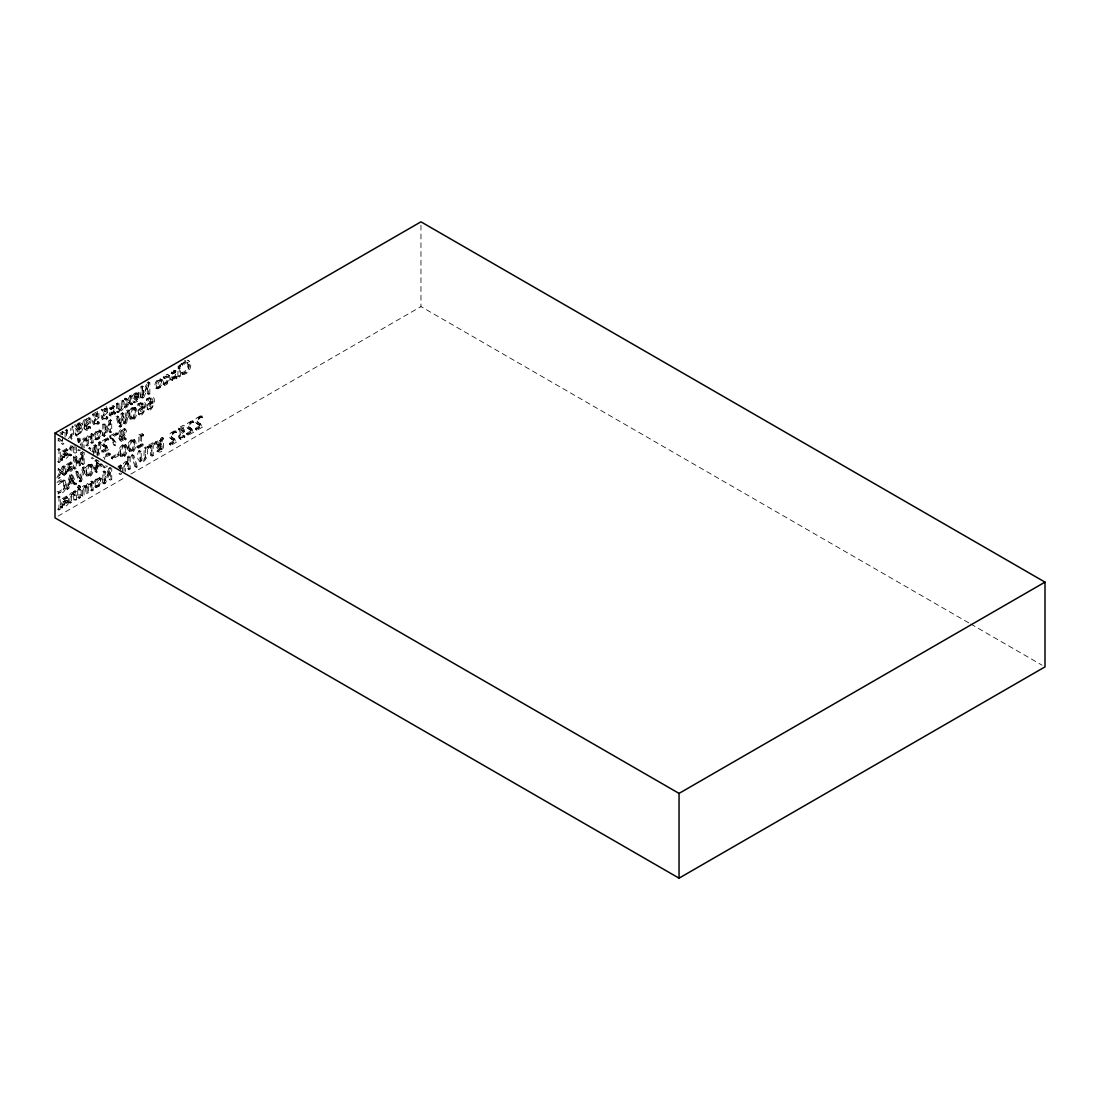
<?xml version="1.0" encoding="UTF-8"?>
<svg xmlns="http://www.w3.org/2000/svg" width="1100" height="1100" viewBox="0 0 1100 1100"><rect width="100%" height="100%" fill="white"/><g stroke="black" fill="none" stroke-linecap="round" stroke-linejoin="round"><path stroke-width="0.75" stroke-dasharray="5 3.75" d="M72.188 433.207L70.18 438.625M145.667 454.163C144.801 464.461 134.255 463.196 138.545 451.055L139.782 450.34L141.103 451.11L141.377 460.295A2.104 1.21 -60 0 0 142.257 460.776C147.936 458.865 144.733 451.082 145.667 446.957L146.988 447.714C148.761 452.072 146.506 465.011 139.384 461.244M104.486 459.291L104.541 458.576A3.438 1.994 -60 0 1 105.339 456.5L110.192 453.558L110.192 454.891L106.384 456.72L105.985 459.223M134.296 396.495L134.667 394.515L136.483 393.03L138.834 395.409L135.616 397.251L134.296 396.495L137.5 394.639L138.834 395.409M135.616 397.251L136.469 394.57L138.311 393.938M60.596 459.924L62.219 451.096L66.523 448.607L67.843 449.377L67.843 450.629C63.346 450.931 63.25 455.909 67.911 453.475C70.056 456.252 65.367 460.721 62.769 457.669L62.604 458.315A1.513 0.866 -60 0 1 61.586 459.607L60.596 459.924L62.92 460.364A1.513 0.866 -60 0 0 63.924 459.071L64.102 458.425M61.93 460.694L63.552 451.866L67.843 449.377M60.596 507.457L62.219 498.616L66.523 496.127L67.843 496.897L67.843 498.163C63.346 498.451 63.25 503.429 67.911 500.995C70.056 503.772 65.367 508.241 62.769 505.189L62.604 505.835A1.513 0.866 -60 0 1 61.586 507.127L60.596 507.457L62.92 507.897A1.513 0.866 -60 0 0 63.924 506.605L64.102 505.959M65.051 473.206L66.674 464.365L70.964 461.876L72.297 462.646L72.297 463.911C67.787 464.2 67.705 469.178 72.366 466.744C74.511 469.521 69.809 473.99 67.224 470.938L67.045 471.584A1.513 0.866 -60 0 1 66.041 472.876L65.051 473.206L67.361 473.646A1.513 0.866 -60 0 0 68.379 472.354L68.544 471.707M61.93 508.214L63.552 499.386L67.843 496.897M66.371 473.962L67.994 465.135L72.297 462.646M82.885 442.544L84.906 438.886L87.354 439.244L90.062 436.026L91.823 436.672L91.823 435.091L90.489 434.321L90.489 435.902L91.823 436.672M82.885 490.064L84.906 486.406L87.354 486.777L90.062 483.56L91.823 484.192L91.823 482.611L90.489 481.855L90.489 483.422L91.823 484.192M70.414 449.817L70.977 447.631L73.219 445.761M70.414 497.337L72.49 493.598L75.047 493.873C69.864 488.964 67.361 499.18 69.094 502.604L70.414 503.374L71.734 502.618C71.184 500.748 70.909 492.264 75.047 495.261C69.919 490.256 69.039 500.156 70.414 503.374M122.361 406.12L120.285 409.874L117.728 409.585C122.911 414.507 125.414 404.277 123.681 400.854L122.361 400.084L121.041 400.854C121.578 402.71 121.853 411.207 117.728 408.21C122.856 413.215 123.723 403.301 122.361 400.084M124.218 466.276L126.294 462.522L128.851 462.811C123.777 458.013 121.055 467.981 122.897 471.543M163.474 438.199L158.62 441.65L158.565 443.974C160.517 442.668 163.653 444.482 159.885 444.744L159.404 442.709L162.085 440.22L160.751 439.45L157.946 442.764L157.96 444.868L159.858 445.761C154.797 449.185 158.771 455.565 163.474 449.652L163.474 438.199L162.14 437.429L157.3 440.88L156.626 444.111L158.331 445.473M92.386 451.976L93.569 445.349L94.916 444.565L96.25 445.335L98.12 453.296L96.786 452.526L98.821 442.31L100.169 441.526L101.502 442.296L98.945 455.221L97.611 454.451L96.223 455.263L94.394 447.494L95.728 448.25L94.848 453.172M93.527 452.402L94.394 447.494M93.129 456.046L94.889 446.105L96.25 445.335M119.377 423.514L121.151 413.572L122.499 412.803L123.833 413.559L125.703 421.52L124.369 420.764L126.404 410.547L127.751 409.764L129.085 410.534L126.527 423.445L125.139 424.256L123.805 423.486L121.976 415.717L123.31 416.487L121.564 426.319L120.161 427.13L118.828 426.36L116.05 416.515L117.205 415.855L118.525 416.625L120.711 424.284L119.377 423.514L117.205 415.855M118.828 426.36L120.23 425.549L121.976 415.717M120.711 424.284L122.471 414.342L123.833 413.559M137.569 395.752L136.441 398.97L133.004 400.868L133.004 402.078L134.324 402.834L137.363 401.473A4.716 2.723 -60 0 0 139.219 399.245C145.214 389.235 128.233 391.683 134.296 399.163L138.889 396.509L137.569 395.752L132.976 398.393M138.889 396.509L136.345 400.978L134.324 401.638L133.004 400.868M97.611 454.451L100.169 441.526M98.12 453.296L100.141 443.08L101.502 442.296M123.805 423.486L125.208 422.689L127.751 409.764M125.703 421.52L127.724 411.317L129.085 410.534M78.127 463.114L80.877 452.664L82.83 451.55L82.83 462.99L84.15 463.76L84.15 452.306L82.198 453.434L79.461 463.884L78.127 463.114L75.309 455.881L73.562 456.899L73.562 468.339L74.883 469.109L76.203 468.353L76.203 459.03L74.883 458.274L77.605 465.245L78.939 466.001L80.3 465.217L82.954 455.125L81.62 454.355L78.966 464.461L77.605 465.245M79.516 478.679L82.583 467.527L83.985 466.716L85.319 467.486L81.565 481.099L80.245 481.855L78.911 481.099L75.323 471.721L76.546 471.006L77.88 471.776L80.836 479.435L79.516 478.679L76.546 471.006M78.911 481.099L80.245 480.329L83.985 466.716M80.836 479.435L83.903 468.297L85.319 467.486M65.945 488.579L69.823 474.897L71.211 474.086L72.531 474.856L76.464 484.041L75.157 484.784L73.838 484.027L72.751 481.484L68.544 483.904L67.471 487.699L65.945 488.579L67.279 489.349L68.791 488.469L69.877 484.674L74.071 482.254L75.157 484.784M67.279 489.349L71.142 475.668L72.531 474.856M68.956 482.46L70.648 476.561L71.968 477.317L73.659 481.277L70.276 483.23L68.956 482.46L72.339 480.507L73.659 481.277M70.276 483.23L71.968 477.317M87.354 439.244L86.02 438.487L87.34 436.067L89.389 435.215L91.3 436.191M87.354 486.777L86.02 486.007L87.34 483.587L89.389 482.749L91.3 483.725M111.733 420.544L110.412 419.774L109.037 420.571L104.046 432.3L105.366 433.056L110.358 421.341L111.733 420.544L111.733 431.998L110.536 432.685L109.203 431.915L109.203 423.074L110.536 423.844L105.531 435.572L104.156 436.37L102.836 435.6L102.836 424.146L104.046 423.459L105.366 424.215L105.366 433.056M102.836 435.6L104.211 434.803L109.203 423.074M109.037 468.091L104.046 479.82L105.366 480.59L110.358 468.861L109.037 468.091L110.412 467.308L110.536 480.205L111.733 479.518L111.733 468.064M102.836 483.12L104.211 482.336L109.203 470.607L110.536 471.364L105.531 483.092L104.156 483.89L102.836 483.12L102.836 471.68L104.046 470.979L105.366 471.749L105.366 480.59M143.468 395.23L143.468 386.389L142.257 387.076L140.938 386.32L140.938 397.76L142.257 398.53L143.632 397.732L148.624 386.004L147.304 385.248L147.304 394.089L148.624 394.845L149.834 394.158L149.834 382.704L148.459 383.501L143.468 395.23L142.134 394.46L146.506 384.203M140.938 397.76L142.299 396.976L147.304 385.248M65.367 466.207L63.8 467.101L61.682 471.57L60.349 470.8L62.48 466.345L64.047 465.438L65.367 466.207L62.686 471.817L65.45 474.554L64.13 475.324L60.679 472.45L58.492 477.043L59.812 477.812L62.013 473.22L60.679 472.45M132.66 395.67L131.093 396.578L128.975 401.033L127.655 400.263L129.772 395.808L131.34 394.9L132.66 395.67L129.979 401.28L132.743 404.016L131.422 404.786L127.971 401.913L125.785 406.505L124.218 407.413L125.551 408.183L127.119 407.275L129.305 402.683L127.971 401.913M56.925 477.95L59.661 472.23L57.984 470.36M65.45 474.554L61.352 471.047L64.047 465.438M61.682 471.57L58.424 468.683L57.145 469.425L60.995 473L58.245 478.72L59.812 477.812M124.218 407.413L126.954 401.692L124.438 398.888L125.73 398.145L128.975 401.033M132.743 404.016L128.659 400.51L131.34 394.9M125.551 408.183L128.287 402.462L124.438 398.888M84.398 419.513C80.245 423.981 84.741 434.665 90.502 428.34L90.502 427.047L89.183 426.277L85.484 428.23L84.411 424.957C88.976 429.55 94.394 418.344 88.275 417.079M70.84 438.639L71.968 436.37L72.188 426.002L73.521 426.772L73.466 435.091L71.5 439.381M159.858 445.761L158.537 445.005L156.255 448.388L156.31 450.615L158.235 451.935M114.029 411.606C106.975 417.175 114.084 409.255 113.823 406.203L112.516 405.735L109.684 407.467L109.684 408.732L111.017 409.502C120.01 402.71 102.52 422.496 115.363 413.765L115.363 412.362L114.029 411.606L114.029 412.995C101.186 421.74 118.676 401.94 109.684 408.732M115.363 412.362L112.585 414.618L110.839 413.834M175.519 376.104C168.465 381.672 175.574 373.752 175.312 370.7L174.006 370.232L171.188 371.965L171.188 373.23L172.507 374C181.5 367.207 164.01 386.994 176.853 378.263L176.853 376.86L175.519 376.104L175.519 377.493C162.69 386.237 180.166 366.438 171.188 373.23M176.853 376.86L174.075 379.115L172.329 378.331M80.039 424.504L76.203 426.69L74.883 425.92C76.629 422.111 82.032 423.913 81.029 427.941L78.636 426.731L76.711 427.556A3.85 2.228 -60 0 0 75.199 429.357C73.233 448.154 92.152 420.888 77.096 422.881M137.94 405.35C139.686 401.541 145.09 403.356 144.086 407.385L141.694 406.175L139.769 407A3.85 2.228 -60 0 0 138.256 408.801C137.968 430.348 155.444 393.484 137.94 404.03L137.94 405.35L139.26 406.12L143.096 403.947M146.616 400.345C148.363 396.536 153.766 398.337 152.762 402.38L150.37 401.156L148.431 401.981A3.85 2.228 -60 0 0 146.933 403.783C146.644 425.329 164.12 388.465 146.616 399.011L146.616 400.345L147.936 401.115L151.772 398.942M96.415 413.339L96.415 416.364C89.567 418.385 92.895 429.894 99.069 423.514L99.069 422.152L97.749 421.382L94.999 423.252L93.775 421.63L95.507 418.22L97.584 416.914L98.904 417.684L98.904 412.115L97.584 411.345L92.565 414.246L92.565 415.566L93.885 416.336L97.749 414.109L96.415 413.339L92.565 415.566M99.069 422.152L96.319 424.022L94.339 423.143M105.091 408.334L105.091 411.359C98.244 413.366 101.571 424.875 107.745 418.495L107.745 417.134L106.425 416.377L103.675 418.248L102.451 416.625L104.184 413.215L106.246 411.909L107.58 412.679L107.58 407.11L102.561 409.998L101.241 409.228L101.241 410.561L102.561 411.331L106.425 409.104L105.091 408.334L101.241 410.561M107.745 417.134L104.995 419.018L103.001 418.138M184.772 436.026L182.022 437.91L180.936 437.25L181.569 433.909L184.607 431.571L184.607 426.002L183.288 425.232L178.269 428.134L178.269 429.454L179.589 430.224L183.452 427.996L182.119 427.226L182.119 430.251C175.271 432.259 178.599 443.768 184.772 437.388L184.772 436.026L183.452 435.27L180.702 437.14L179.616 436.48L180.249 433.139L183.288 430.801M188.279 362.697L185.79 362.876L182.641 365.502L181.321 364.732C189.434 354.351 192.583 374.11 182.627 373.244L181.308 372.474L181.308 373.862L182.627 374.632C189.214 374.701 194.452 362.931 187.344 360.112M90.502 427.047L87.78 429.055L85.484 428.23M124.644 437.484L120.959 439.436L119.886 436.164C125.166 441.265 130.034 427.433 122.567 428.381C115.294 430.664 118.36 446.889 125.978 439.546L125.978 438.254L124.644 437.484L123.53 439.697L120.175 440.743M125.978 438.254L123.241 440.248L120.959 439.436M163.295 377.809L166.403 376.131L168.066 377.094L168.671 379.074L167.324 382.8L164.532 384.092L163.213 383.336L163.213 384.643L165.729 385.055L168.671 382.759A5.211 3.011 -60 0 0 169.922 380.064L169.62 375.911A4.317 2.489 -60 0 0 168.053 375.334L164.615 377.3L164.615 378.579L163.295 377.809L163.295 376.544L166.733 374.578A4.317 2.489 -60 0 1 168.3 375.155L168.603 379.294A5.211 3.011 -60 0 1 167.351 381.989L163.213 384.643M164.615 378.579L168.066 377.094M76.203 426.69L77.426 424.325L80.823 423.184M139.26 406.12L140.484 403.769L143.88 402.614M147.936 401.115L149.16 398.75L152.556 397.609M89.183 426.277L88.055 428.491L84.714 429.536M111.017 409.502L111.017 408.237L112.791 406.959L115.142 406.973L112.159 414.604M182.641 365.502L182.641 363.976L185.762 361.68L189.379 361.171M172.507 374L172.507 372.735L174.295 371.442L176.646 371.47L173.649 379.101M57.076 482.474C67.595 471.474 69.891 494.326 58.396 493.886L58.396 492.498C64.46 492.607 66.921 483.849 63.814 479.655M71.156 445.308L69.094 449.047L69.094 455.084L70.414 455.854L71.734 455.084L71.968 448.071L74.498 447.246M68.475 438.666L70.648 435.614L70.785 428.257M58.877 482.336C67.595 476.74 65.642 493.639 57.819 493.075M97.749 421.382L97.749 422.744L93.335 424.572M106.425 416.377L106.425 417.739L102.011 419.567M183.452 435.27L183.452 436.631L179.039 438.46M94.806 486.777C103.909 488.001 101.282 469.109 94.394 481.236C90.695 493.982 108.886 483.134 99.88 477.428M101.2 478.184C96.8 477.235 93.473 484.248 96.14 487.534M97.584 411.345L97.749 417.134L95.356 419.072L93.761 422.4L94.669 425.342M106.246 406.34L106.425 412.115L104.032 414.067L102.438 417.395L103.345 420.337M67.843 450.629L66.523 449.873C54.862 455.661 73.948 449.336 65.051 457.6L64.295 457.49L64.295 455.317L66.99 454.768L66 457.339L62.769 457.669M68.736 468.586L70.936 467.775L71.61 468.641L70.455 470.621L68.736 470.759L67.416 470.002L69.575 469.494L70.111 467.28L67.416 467.816L68.736 468.586L68.736 470.759M67.843 498.163L66.523 497.393C54.862 503.181 73.948 496.87 65.051 505.134L64.295 505.01L64.295 502.837L66.99 502.288L66 504.873L62.769 505.189M59.909 433.098L62.604 431.544L63.924 432.3L63.924 435.572M65.079 437.36L65.079 430.114L66.302 429.399L67.636 430.169L67.636 437.442M149.834 382.704L148.514 381.947L147.125 382.745L148.459 383.501M60.349 434.06L62.535 434.321M61.229 433.868L63.924 432.3M65.079 430.114L66.399 430.87L67.636 430.169M72.105 427.584L73.521 426.772M92.565 414.246L93.885 415.002L98.904 412.115M180.551 364.98L177.897 366.493L180.551 368.019L180.551 376.42L179.231 377.19L177.897 376.42L177.897 368.019L180.551 366.493L180.551 364.98L179.218 364.21L179.231 377.19M119.611 410.809L119.047 410.355L119.047 411.922L117.728 412.692L116.407 411.922L116.407 403.521L117.728 402.765L119.047 403.521L119.047 408.966M119.047 403.521L117.728 404.291L116.407 403.521M123.681 400.854L122.361 401.61L121.041 400.854M125.771 399.644L127.05 398.901M180.551 368.019L179.231 368.789L177.897 368.019M62.535 440.014L59.524 441.169L57.612 440.289L60.583 439.601M61.215 443.795L62.604 442.984L63.924 443.754L62.535 444.551L61.215 443.795L61.215 440.756M116.407 411.922L117.728 411.166L119.047 411.922M130.089 404.016L131.422 403.26M147.304 394.089L148.514 393.388L149.834 394.158M177.897 376.42L179.218 375.664L180.551 376.42M60.266 449.487L58.946 448.731L57.626 449.487L58.946 450.257L60.266 449.487L60.266 461.711L58.946 462.467L57.626 461.697L58.946 460.941L60.266 461.711M80.328 441.719L77.688 440.192L77.688 438.68L79.008 437.91L80.328 438.68L80.328 440.206L77.688 441.719L79.008 442.489L80.328 441.719L80.328 445.087M77.688 440.192L80.328 438.68M105.366 424.215L104.156 424.916L102.836 424.146M116.05 416.515L117.384 417.285L118.525 416.625M90.489 434.321L91.809 433.565L93.142 434.335L93.142 442.736L91.823 443.493L90.489 442.723L90.489 437.099C85.621 434.39 87.436 444.194 87.354 446.078L88.674 445.308C88.316 443.493 87.615 435.174 91.823 437.855L91.823 443.493M91.823 435.091L93.142 434.335M69.094 455.084L70.414 454.328L71.734 455.084M73.714 446.971L73.714 452.416L75.034 451.646L76.367 452.416L76.367 445.692M82.885 448.649C82.981 446.765 81.153 436.989 86.02 439.67L86.02 445.308L87.354 444.538L88.674 445.308M90.489 442.723L91.809 441.966L93.142 442.736M109.203 431.915L110.412 431.228L111.733 431.998M73.714 452.416L75.047 453.172L76.367 452.416M90.942 448.388L89.609 447.631L88.468 448.291L89.787 449.047L90.942 448.388L91.809 451.454M109.684 436.04L116.05 432.369L117.37 433.125L117.37 434.569L112.269 437.511L109.684 436.04L113.946 445.019L115.28 445.789L116.792 444.909L116.243 442.915L112.269 437.511M117.37 434.569L116.05 433.799L110.935 436.741L116.792 444.909M73.562 456.899L74.883 457.655L76.629 456.651L79.461 463.884M117.37 433.125L111.004 436.81L115.28 445.789M58.465 470.181L59.758 469.439M72.297 463.911L70.964 463.141C63.47 466.414 68.241 465.822 72.366 466.744M101.819 450.684L106.123 448.209L107.456 448.965L103.139 451.454L101.819 450.684L101.819 452.031L103.139 452.788L109.051 449.391L109.051 448.044C104.431 446.944 100.004 439.615 107.47 439.092L108.804 439.862L108.804 438.515L107.47 437.745L102.616 440.701A3.438 1.994 -60 0 0 101.819 442.777L102.19 445.06L107.456 448.965M62.796 474.554L64.13 473.784M73.562 468.339L74.883 467.582L76.203 468.353M81.62 454.355L81.62 463.691L82.83 462.99M92.647 457.325L91.245 458.136L92.579 458.893L93.968 458.095M101.819 452.031L107.718 448.621L109.051 449.391M113.946 445.019L115.473 444.152M81.62 463.691L82.954 464.461L84.15 463.76M93.844 469.232L95.177 468.462L96.498 469.232L95.177 470.002L93.844 469.232L93.844 467.981L95.177 468.751L96.498 467.981L95.177 467.225L95.177 460.254L96.415 459.539L102.204 464.791L102.204 465.946L97.735 468.518L96.415 467.748L100.87 465.176L102.204 465.946M75.323 471.721L76.642 472.491L77.88 471.776M95.177 460.254L96.498 461.024L97.735 460.309L102.204 464.791M111.251 457.27L117.205 453.832L118.525 454.603L118.525 455.744L112.571 459.181L111.251 457.27L112.571 458.04L118.525 454.603M93.844 467.981L95.177 467.225M96.319 466.551L99.578 464.681L100.911 465.438L97.652 467.321L96.319 466.551L96.319 461.464L100.911 465.438M111.251 458.411L117.205 454.987L118.525 455.744M143.481 444.207L141.501 445.349L140.167 444.579L142.147 443.438L143.481 445.349L138.188 448.401L136.854 447.645L136.854 446.49L138.847 445.349L140.167 446.119L140.167 435.531L143.481 434.569L143.481 435.737L141.501 436.315L138.847 434.761L138.847 445.349M73.838 484.027L75.144 483.271L76.464 484.041M95.177 468.462L95.177 471.707L96.415 470.993L97.735 471.763L97.735 468.518M103.208 467.06L104.541 467.83L104.541 466.496L103.208 465.726L103.208 467.06L106.164 465.355M136.854 447.645L142.147 444.579L143.481 445.349M136.854 446.49L138.188 447.26L140.167 446.119M95.177 471.707L96.498 472.478L97.735 471.763M104.541 467.83L107.484 466.125M60.266 497.021L58.946 496.251L57.626 497.007L58.946 497.777L60.266 497.021L60.266 509.231L58.946 509.987L57.626 509.231L58.946 508.461L60.266 509.231M127.517 462.055L127.517 456.651L128.838 455.895L130.171 456.665L130.171 468.875L128.851 469.631L127.517 468.875L127.517 463.43C122.705 460.377 124.08 470.429 124.218 472.312M77.688 486.2L79.008 485.43L80.328 486.2L80.328 487.726L77.688 489.239L77.688 497.64L79.008 498.41L80.328 497.654L80.328 489.252L77.688 487.726L77.688 486.2L80.328 487.726M131.45 455.152L133.815 455.317L137.39 466.991L136.345 467.596L135.025 466.826L131.45 455.152L133.815 455.317M139.782 457.627L140.058 459.539A2.104 1.21 -60 0 0 140.938 460.02L143.949 457.229L144.251 447.769L145.667 446.957M151.814 446.146L148.294 448.168L146.974 447.411L146.974 446.188L155.416 441.32L156.736 442.09L156.736 443.3L153.23 445.335L151.896 444.565L151.896 454.795L150.494 455.606L150.494 445.376L151.814 446.146L151.814 456.376L150.494 455.606M130.171 456.665L128.851 457.421L127.517 456.651M146.974 447.411L150.494 445.376M151.896 444.565L155.416 442.53L156.736 443.3M77.688 487.726L80.328 486.2M105.366 471.749L104.156 472.436L102.836 471.68M141.103 451.11L139.879 451.825L138.545 451.055M146.988 447.714L145.585 448.525L144.251 447.769M146.974 446.188L148.294 446.957L156.736 442.09M178.269 429.454L184.607 426.002M73.164 492.663L73.714 493.116L73.714 491.535L75.034 490.779L76.367 491.535L76.367 499.936L75.047 500.706L73.714 499.936L73.714 494.491M90.489 481.855L91.809 481.085L93.142 481.855L93.142 490.256L91.823 491.013L90.489 490.256L90.489 484.619C85.621 481.91 87.436 491.728 87.354 493.598L88.674 492.828C88.316 491.013 87.615 482.707 91.823 485.389L91.823 491.013M118.044 466.194A3.259 1.884 -60 0 1 118.566 466.441L120.34 467.734L119.006 466.964L119.006 465.382L120.326 464.626L121.646 465.396L121.646 468.751M76.367 491.535L75.047 492.305L73.714 491.535M80.328 489.252L79.008 490.009L77.688 489.239M91.823 482.611L93.142 481.855M121.646 465.396L120.34 466.152L119.006 465.382M159.404 450.299L159.115 448.209L162.085 445.06L160.751 444.29L158.386 446.339L157.644 448.993L159.789 450.34L162.085 449.24L162.14 437.429M162.085 449.24L160.751 448.47L158.084 449.529M169.4 443.355L173.704 440.866L175.037 441.636L170.734 444.125L169.4 443.355L169.4 444.689L170.734 445.459L176.633 442.049L176.633 440.715C172.136 439.368 167.475 432.438 175.051 431.764L176.385 432.52L176.385 431.172L175.051 430.416L170.197 433.359A3.438 1.994 -60 0 0 169.414 435.435L169.785 437.731L175.037 441.636M186.752 433.331L191.056 430.856L192.39 431.612L188.072 434.101L186.752 433.331L186.752 434.679L188.072 435.435L193.985 432.039L193.985 430.691C189.365 429.591 184.938 422.263 192.404 421.74L193.738 422.51L193.738 421.163L192.404 420.393L187.55 423.349A3.438 1.994 -60 0 0 186.752 425.425L187.124 427.707L192.39 431.612M195.429 428.326L199.732 425.837L201.066 426.607L196.749 429.096L195.429 428.326L195.429 429.674L196.749 430.43L202.647 427.02L202.647 425.686C198.165 424.339 193.504 417.409 201.08 416.735L202.4 417.505L202.4 416.158L201.08 415.388L196.226 418.344A3.438 1.994 -60 0 0 195.429 420.406L195.8 422.703L201.066 426.607M69.094 502.604L70.414 501.848L71.734 502.618M73.714 499.936L75.034 499.18L76.367 499.936M77.688 497.64L79.008 496.884L80.328 497.654M86.845 486.296C81.661 482.474 80.231 492.401 81.565 495.413L82.885 494.643L84.219 495.413C83.861 493.584 83.146 485.306 87.354 487.96C81.977 482.996 81.881 493.309 82.885 496.169L84.219 495.413M85.47 486.791L86.02 492.828L87.354 492.071L88.674 492.828M90.489 490.256L91.809 489.486L93.142 490.256M109.203 470.607L109.203 479.449L110.412 478.748L111.733 479.518M127.517 468.875L128.838 468.105L130.171 468.875M169.4 444.689L175.299 441.279L176.633 442.049M186.752 434.679L192.651 431.269L193.985 432.039M195.429 429.674L201.327 426.264L202.647 427.02M151.814 456.376L153.23 455.565L153.23 445.335M135.025 466.826L137.39 466.991M57.97 516.161L124.919 477.51M130.873 474.072L420.956 306.597L969.224 623.136M107.58 412.679L104.211 415.566L104.335 418.908M98.904 417.684L95.535 420.585L95.659 423.913M184.442 360.91L185.542 360.374M133.004 402.078L136.042 400.703A4.716 2.723 -60 0 0 137.899 398.475L138.903 394.694L138.009 392.081M138.847 434.761L142.147 433.799L143.481 434.569M140.167 435.545L143.481 435.737M202.4 416.158L197.546 419.1A3.438 1.994 -60 0 0 196.762 421.176L197.739 423.995M193.738 421.163L188.87 424.119A3.438 1.994 -60 0 0 188.086 426.181L189.062 429.014M108.804 438.515L103.936 441.471A3.438 1.994 -60 0 0 103.152 443.534L104.129 446.366M176.385 431.172L171.531 434.129A3.438 1.994 -60 0 0 170.734 436.205L171.71 439.024M110.192 453.558L107.552 453.007L104.005 455.744A3.438 1.994 -60 0 0 103.221 457.806M163.213 383.336C166.54 383.336 168.713 378.386 166.403 376.131M181.308 372.474C186.367 372.707 189.53 365.915 186.959 361.928M57.062 491.728C62.123 491.961 65.285 485.169 62.714 481.181M181.308 373.862C187.316 373.546 191.661 365.255 188.059 360.401M202.4 417.505C198.742 416.598 196.157 422.675 200.324 423.651M193.738 422.51C190.066 421.616 187.481 427.694 191.647 428.656L190.327 427.886M176.385 432.52C172.728 431.626 170.142 437.704 174.295 438.666M108.804 439.862C105.132 438.969 102.561 445.046 106.714 446.009L105.394 445.239M110.192 454.891L107.552 454.204L105.655 455.207L104.926 459.044M158.537 445.005L157.011 444.703M72.614 446.243L70.469 447.947L70.414 455.854M58.41 438.598L59.524 438.817M58.699 438.79L60.857 439.587M157.094 387.021C163.281 386.54 159.129 374.853 156.406 383.199C155.031 392.934 166.911 383.295 159.596 379.995M96.099 438.089C102.286 437.607 98.12 425.92 95.397 434.266C94.036 444.001 105.902 434.362 98.601 431.062M96.099 485.609C102.286 485.127 98.12 473.44 95.397 481.786C94.036 491.521 105.902 481.882 98.601 478.582M160.93 380.765L158.111 382.745L158.414 387.791M99.921 431.819L97.116 433.799L97.419 438.845M99.921 479.353L97.116 481.319L97.419 486.379M156.915 451.165L162.14 448.882L163.474 449.652M150.782 402.325L147.936 404.058L147.551 407.385L149.847 408.953L152.13 406.945L152.556 403.535L150.782 402.325L150.81 406.175L147.936 407.99M152.103 403.081L149.256 404.814L149.256 408.76M142.106 407.33L139.26 409.062L138.875 412.39L141.185 413.957L143.454 411.95L143.88 408.554L142.106 407.33L142.134 411.18L139.26 413.009M143.426 408.1L140.58 409.832L140.58 413.765M79.049 427.886L76.203 429.619L75.831 432.96L78.127 434.527L80.41 432.506L80.823 429.11L79.049 427.886L79.076 431.75L76.203 433.565M80.369 428.656L77.536 430.389L77.536 434.335M85.03 424.27L87.862 422.538L88.248 419.127L87.285 418.316L85.002 420.351L84.576 423.803L87.01 425.164L89.183 423.294L89.581 419.884L87.876 418.509M120.491 435.476L123.338 433.744L123.723 430.334L122.76 429.522L120.478 431.558L120.051 435.009L122.471 436.356L124.657 434.5L125.042 431.09L123.338 429.715M84.411 424.957C88.083 426.649 91.341 419.884 88.77 417.299M130.103 419.224L132.137 418.962A3.836 2.214 -60 0 0 134.118 416.886C141.295 393.841 118.03 417.684 133.471 419.732A3.836 2.214 -60 0 0 135.438 417.656C137.06 414.411 138.353 408.499 134.104 406.739M129.195 451.426L131.244 451.165A3.836 2.214 -60 0 0 133.21 449.089C140.387 426.044 117.123 449.886 132.564 451.935A3.836 2.214 -60 0 0 134.53 449.859C136.153 446.627 137.459 440.701 133.196 438.941M120.532 456.431L122.567 456.184A3.836 2.214 -60 0 0 124.534 454.107C131.711 431.062 108.446 454.891 123.887 456.94A3.836 2.214 -60 0 0 125.868 454.864C127.476 451.632 128.782 445.706 124.52 443.96M86.57 476.039L88.605 475.791A3.836 2.214 -60 0 0 90.571 473.715C97.749 450.67 74.484 474.499 89.925 476.547A3.836 2.214 -60 0 0 91.905 474.471C93.514 471.24 94.82 465.314 90.558 463.567M135.424 407.509C130.089 407.426 128.301 416.515 131.436 419.98M134.53 439.711C129.181 439.643 127.394 448.731 130.529 452.183M125.854 444.716C120.505 444.647 118.718 453.736 121.853 457.201M91.891 464.324C86.542 464.255 84.755 473.344 87.89 476.809M124.671 430.471L121.797 432.314L121.825 436.246M89.196 419.279L86.336 421.107L86.35 425.04M67.224 470.938C69.836 472.244 72.82 468.078 71.032 465.987M86.845 438.763C81.661 434.954 80.231 444.881 81.565 447.879M86.02 439.67L87.354 440.44C83.146 437.772 83.861 446.064 84.219 447.879M65.134 480.425L61.531 480.934L58.41 483.23L58.41 484.756L61.545 482.13L64.047 481.951M155.815 388.19C164.904 389.428 162.291 370.521 155.403 382.649C151.69 395.395 169.881 384.546 160.875 378.84M94.806 439.244C103.909 440.481 101.282 421.575 94.394 433.703C90.695 446.449 108.886 435.6 99.88 429.894M162.209 379.61C157.795 378.647 154.468 385.66 157.135 388.96M101.2 430.664C96.8 429.715 93.473 436.728 96.14 440.014M147.029 409.214C152.625 409.942 154.811 400.111 151.222 396.839M138.353 414.219C143.949 414.961 146.135 405.116 142.56 401.857M75.295 434.789C80.891 435.518 83.078 425.672 79.502 422.414M127.517 463.43L128.851 464.2C124.713 461.203 124.988 469.686 125.537 471.543M125.565 429.275C120.037 428.505 117.755 438.364 121.509 441.499M90.09 418.069C84.562 417.299 82.294 427.158 86.034 430.293M198.234 422.538L200.97 424.339L201.327 426.264M172.219 437.566L174.941 439.368L175.299 441.279M130.859 417.876L132.124 417.821A2.159 1.251 -60 0 0 133.375 416.433C137.775 397.059 122.774 416.845 133.458 418.591A2.159 1.251 -60 0 0 134.695 417.189L135.369 410.493L133.361 408.072M129.951 450.079L131.23 450.038A2.159 1.251 -60 0 0 132.468 448.635C136.881 429.261 121.88 449.047 132.55 450.794A2.159 1.251 -60 0 0 133.787 449.391L134.461 442.695L132.454 440.275M121.275 455.084L122.554 455.043A2.159 1.251 -60 0 0 123.791 453.64C128.205 434.266 113.204 454.053 123.874 455.812A2.159 1.251 -60 0 0 125.111 454.41L125.785 447.714L123.777 445.28M87.312 474.691L88.591 474.65A2.159 1.251 -60 0 0 89.829 473.248C94.243 453.874 79.241 473.66 89.911 475.42A2.159 1.251 -60 0 0 91.149 474.018L91.823 467.321L89.815 464.888M134.681 408.842C130.611 408.829 130.708 415.924 132.179 418.646M133.787 441.045C129.704 441.045 129.8 448.14 131.271 450.849M125.111 446.05C121.027 446.05 121.137 453.145 122.595 455.854M91.149 465.658C87.065 465.658 87.175 472.752 88.632 475.461M119.391 468.27L120.34 469.013L119.006 468.243M196.419 423.239L199.939 425.054M187.742 428.244L191.262 430.059M170.39 438.254L173.91 440.082M102.809 445.596L106.329 447.411M66.99 454.768L65.161 453.736L62.961 454.547L64.295 455.317M66.99 502.288L65.161 501.27L62.961 502.067L64.295 502.837M139.343 392.837L135.877 393.882L134.296 399.163M970.709 623.989L1042.03 665.17M182.641 363.976L181.321 363.22L181.321 364.732M179.218 365.736L180.551 366.493M174.804 370.246L176.137 371.016M173.896 371.553L175.216 372.322M171.188 371.965L172.507 372.735M175.519 377.493L176.853 378.263M167.874 374.77L169.208 375.526M171.064 379.473L172.384 380.243M163.295 376.544L164.615 377.3M146.616 399.011L147.936 399.781M142.299 396.976L143.632 397.732M189.571 427.543L190.891 428.312M129.772 395.808L131.093 396.578M137.94 404.03L139.26 404.786M182.119 430.251L184.607 431.571M178.269 428.134L179.589 428.89L179.589 430.224M128.659 400.51L129.979 401.28M126.954 401.692L128.287 402.462M183.452 436.631L184.772 437.388M180.029 437.03L181.363 437.8M125.785 406.505L127.119 407.275M126.404 410.547L127.724 411.317M113.314 405.749L114.647 406.519M118.277 408.691L119.598 409.461M112.392 407.069L113.726 407.825M121.151 413.572L122.471 414.342M109.684 407.467L111.017 408.237M114.029 412.995L115.363 413.765M125.208 422.689L126.527 423.445M105.091 411.359L106.425 412.115M158.084 441.939L159.404 442.709M109.56 414.975L110.894 415.745M158.565 443.974L159.885 444.744M106.425 417.739L107.745 418.495M120.23 425.549L121.564 426.319M109.037 420.571L110.358 421.341M96.415 416.364L97.749 417.134M97.749 422.744L99.069 423.514M124.644 438.776L125.978 439.546M151.896 454.795L153.23 455.565M109.684 437.47L111.004 438.24M104.211 434.803L105.531 435.572M89.183 427.57L90.502 428.34M84.934 425.288L86.254 426.044M140.278 459.841L141.597 460.611M76.203 425.356L74.883 424.586L74.883 425.92M104.637 444.895L105.958 445.665M89.925 436.686L91.823 437.855M98.821 442.31L100.141 443.08M126.968 461.601L128.301 462.357M126.981 462.949L128.301 463.719M85.47 439.257L86.79 440.027M93.569 445.349L94.889 446.105M77.688 438.68L80.328 440.206M86.02 445.308L87.354 446.078M80.877 452.664L82.198 453.434M75.309 455.881L76.629 456.651M66.591 452.705L67.911 453.475M109.203 479.449L110.536 480.205M62.961 453.654L64.295 454.424M78.966 464.461L80.3 465.217M82.583 467.527L83.903 468.297M64.295 457.49L62.961 456.72L65.12 456.225L65.67 453.998M104.211 482.336L105.531 483.092M61.256 458.659L62.576 459.429M60.693 459.03L62.026 459.8M70.111 467.28L71.445 468.036M67.416 466.922L68.736 467.692M62.48 466.345L63.8 467.101M89.925 484.206L91.259 484.976M90.489 484.619L91.823 485.389M65.698 471.928L67.031 472.697M80.245 480.329L81.565 481.099M65.148 472.299L66.468 473.069M69.823 474.897L71.142 475.668M61.352 471.047L62.686 471.817M59.661 472.23L60.995 473M72.751 481.484L74.071 482.254M86.02 492.828L87.354 493.598M68.544 483.904L69.877 484.674M81.565 495.413L82.885 496.169M67.471 487.699L68.791 488.469M73.177 494.01L74.498 494.78M66.591 500.239L67.911 500.995M62.961 501.174L64.295 501.944M64.295 505.01L62.961 504.254L65.12 503.745L65.67 501.531M61.256 506.179L62.576 506.949M60.693 506.55L62.026 507.32M119.886 436.164C123.544 437.855 126.816 431.09 124.231 428.505M121.729 437.25L122.279 440.206M58.946 441.045L57.874 438.804M180.373 439.23L179.465 436.288L181.06 432.96L183.452 431.007L183.288 425.232M150.934 401.28L150.453 398.172M152.762 402.38L149.765 402.751A3.85 2.228 -60 0 0 148.252 404.553L147.428 407.578L148.363 409.984M144.086 407.385L141.089 407.756A3.85 2.228 -60 0 0 139.576 409.558L138.751 412.582L139.686 414.989M142.257 406.285L141.776 403.178M79.2 426.855L78.719 423.748M81.029 427.941L78.031 428.326A3.85 2.228 -60 0 0 76.532 430.127L75.694 433.152L76.629 435.559M198.605 424.284L199.732 425.837M189.929 429.303L191.056 430.856M172.59 439.312L173.704 440.866M104.995 446.655L106.123 448.209M86.817 429L85.745 425.728M96.319 461.464L99.578 464.681M129.305 402.683L131.422 404.786M62.013 473.22L64.13 475.324M191.785 428.808L192.651 431.269M106.851 446.16L107.718 448.621M125.73 398.145L127.655 400.263M140.704 462.014L139.782 450.34M58.424 468.683L60.349 470.8M136.991 393.181L137.5 394.639M71.211 474.086L75.144 483.271M70.648 476.561L72.339 480.507M76.203 459.03L78.939 466.001M76.642 472.491L80.245 481.855M132.495 454.547L136.345 467.596M89.609 447.631L90.489 450.684M117.384 417.285L120.161 427.13M122.499 412.803L125.139 424.256M94.916 444.565L97.556 456.019M420.956 225.225L420.956 306.597M201.08 415.388L201.08 416.735M196.749 429.096L196.749 430.43M192.404 420.393L192.404 421.74M188.072 434.101L188.072 435.435M182.627 373.244L182.627 374.632M175.051 430.416L175.051 431.764M170.734 444.125L170.734 445.459M164.532 384.092L164.532 385.413M160.751 439.45L160.751 443.259M160.751 444.29L160.751 448.47M155.416 441.32L155.416 442.53M148.514 381.947L148.624 394.845M148.294 446.957L148.294 448.168M142.257 387.076L142.257 398.53M142.134 385.619L142.134 394.46M142.147 433.799L142.147 434.981M142.147 443.438L142.147 444.579M141.501 436.315L141.501 445.349M138.188 447.26L138.188 448.401M134.324 401.638L134.324 402.834M128.838 455.895L128.851 469.631M120.326 464.626L120.326 469.659M117.728 402.765L117.728 412.692M117.205 453.832L117.205 454.987M116.05 432.369L116.05 433.799M112.571 458.04L112.571 459.181M110.412 419.774L110.536 432.685M108.859 452.788L108.859 454.135M107.47 437.745L107.47 439.092M104.046 423.459L104.156 436.37M104.046 470.979L104.156 483.89M103.139 451.454L103.139 452.788M102.561 409.998L102.561 411.331M100.87 464.021L100.87 465.176M97.652 462.234L97.652 467.321M96.498 461.024L96.498 472.478M93.885 415.002L93.885 416.336M91.809 433.565L91.809 441.966M91.809 481.085L91.809 489.486M82.954 455.125L82.954 464.461M79.008 437.91L79.008 447.521M79.008 485.43L79.008 498.41M75.034 444.922L75.047 453.172M74.883 457.655L74.883 469.109M75.034 490.779L75.047 500.706M70.964 461.876L70.964 463.141M66.399 430.87L66.399 438.13M66.523 448.607L66.523 449.873M66.523 496.127L66.523 497.393M66.302 429.399L66.302 436.672M62.604 431.544L62.604 434.803M62.604 436.439L62.535 444.551M58.946 448.731L58.946 462.467M58.946 496.251L58.946 509.987M118.058 467.28A3.259 1.884 -60 0 1 119.9 467.211M79.008 449.364L77.688 450.12L79.008 450.89L80.328 450.12L79.008 449.364M120.326 473.027L119.006 473.784L120.34 474.554L121.646 473.797L120.326 473.027"/><path stroke-width="1.5" d="M55 433.125L420.956 221.829L1045 582.12L1045 666.875L679.044 878.171L55 517.88L55 433.125L679.044 793.402L1045 582.12M679.044 793.402L679.044 878.171"/></g></svg>
